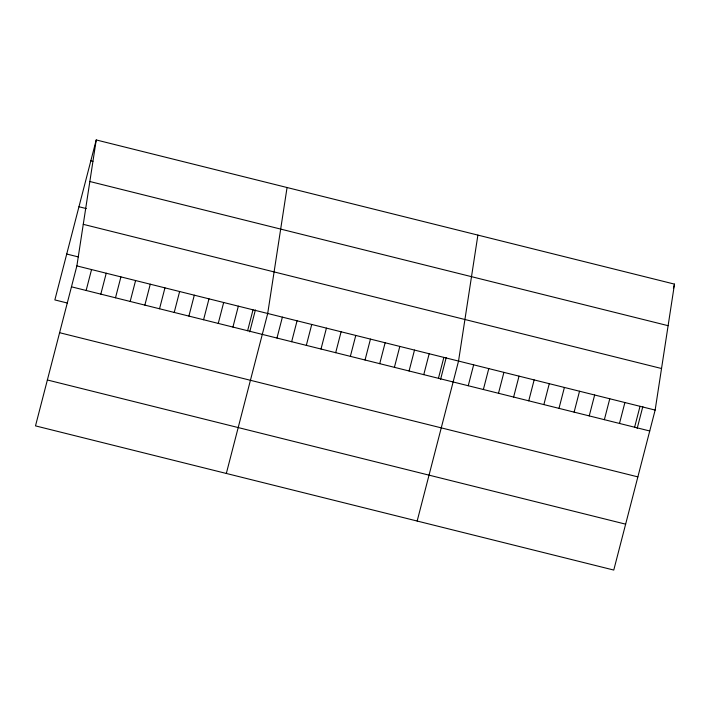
<?xml version="1.0" encoding="UTF-8"?>
<svg xmlns="http://www.w3.org/2000/svg" width="710" height="710" viewBox="0 0 710 710"><rect width="100%" height="100%" fill="white"/><g stroke="black" fill="none" stroke-linecap="round" stroke-linejoin="round"><path stroke-width="1.06" d="M76.875 265.904L96.232 139.941L674.5 284.124L655.144 410.078L613.768 570.059L35.5 425.876L76.875 265.904L655.144 410.078M287.062 187.52L267.705 313.483L226.33 473.455M477.892 235.099L458.536 361.062L417.161 521.034M96.232 139.941L54.856 299.922L67.441 303.055M86.141 290.47L91.554 269.56M100.82 294.126L106.234 273.217M115.499 297.792L120.913 276.882M130.178 301.448L135.592 280.539M144.858 305.114L150.271 284.195M159.537 308.77L164.951 287.861M174.216 312.427L179.63 291.517M188.895 316.092L194.309 295.183M203.575 319.748L208.988 298.839M218.254 323.414L223.668 302.495M232.933 327.07L238.347 306.161M247.612 330.727L253.026 309.817M249.734 331.854L255.396 309.95M276.971 338.049L282.385 317.139M291.65 341.714L297.064 320.796M306.329 345.371L311.743 324.461M321.009 349.027L326.423 328.118M335.688 352.692L341.102 331.774M350.367 356.349L355.781 335.439M365.046 360.005L370.46 339.096M379.726 363.671L385.139 342.761M394.405 367.327L399.819 346.418M409.084 370.993L414.498 350.074M423.764 374.649L429.177 353.74M438.443 378.306L443.856 357.396M440.564 379.433L446.226 357.529M468.245 385.743L473.659 364.825M483.368 389.515L488.782 368.596M498.5 393.278L503.905 372.368M513.623 397.05L519.028 376.14M528.746 400.822L534.151 379.912M543.869 404.593L549.274 383.684M558.992 408.365L564.397 387.456M574.115 412.137L579.529 391.228M589.238 415.909L594.652 395M604.361 419.681L609.775 398.763M619.493 423.444L624.898 402.534M634.616 427.216L640.021 406.306M637.172 428.458L642.834 406.555M673.417 288.304L674.5 284.124M90.818 160.859L92.921 161.374M89.842 181.512L668.11 325.686M78.952 206.743L86.292 208.58M83.256 224.333L661.534 368.517M66.722 254.029L78.26 256.905M71.461 286.813L649.739 430.988M59.596 332.706L637.864 476.88M47.366 379.983L625.643 524.166"/></g></svg>
